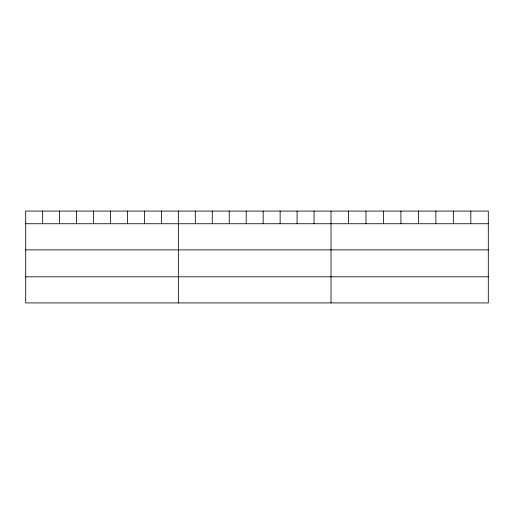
<?xml version="1.0" encoding="UTF-8"?>
<svg xmlns="http://www.w3.org/2000/svg" width="514" height="514" viewBox="0 0 514 514"><rect width="100%" height="100%" fill="white"/><g stroke="black" fill="none" stroke-linecap="round" stroke-linejoin="round"><path stroke-width="0.77" d="M488.3 223.738L488.3 302.926L25.7 302.926L25.7 211.074L488.3 211.074L488.3 223.738L25.7 223.738M25.7 249.868L488.3 249.868M25.7 276.795L488.3 276.795M470.824 211.074L470.824 223.738M453.348 211.074L453.348 223.738M435.872 211.074L435.872 223.738M418.396 211.074L418.396 223.738M400.92 211.074L400.92 223.738M383.444 211.074L383.444 223.738M365.968 211.074L365.968 223.738M348.492 211.074L348.492 223.738M331.016 211.074L331.016 302.926M314.054 211.074L314.054 223.738M297.092 211.074L297.092 223.738M280.13 211.074L280.13 223.738M263.168 211.074L263.168 223.738M246.206 211.074L246.206 223.738M229.244 211.074L229.244 223.738M212.282 211.074L212.282 223.738M195.32 211.074L195.32 223.738M178.358 211.074L178.358 302.926M161.396 211.074L161.396 223.738M144.434 211.074L144.434 223.738M127.472 211.074L127.472 223.738M110.51 211.074L110.51 223.738M93.548 211.074L93.548 223.738M76.586 211.074L76.586 223.738M59.624 211.074L59.624 223.738M42.662 211.074L42.662 223.738"/></g></svg>
